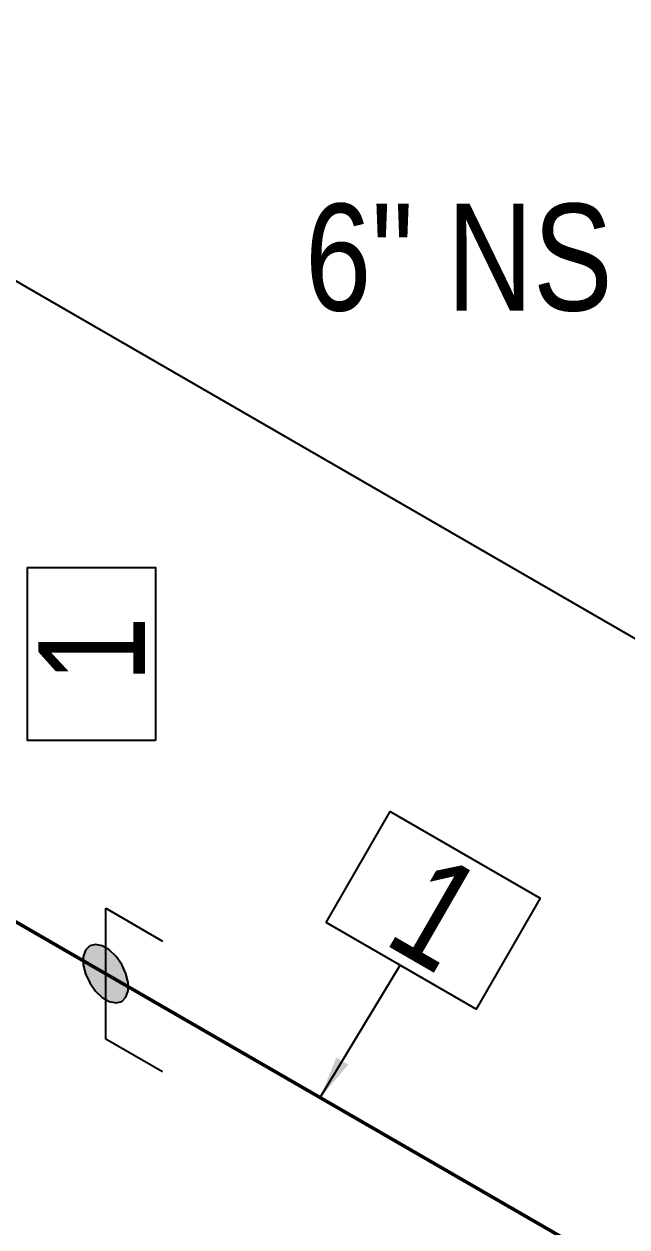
# Model space of a CAD drawing. Header units: millimetres. Extents: x 0 to 594, y 0 to 420.
# Drawn here: x 179.08 to 193.2, y 180.59 to 208.74 of the extents above; entities that cross this region are included whole.
import ezdxf
from ezdxf import colors
from ezdxf.entities.mleader import LeaderData, LeaderLine
from ezdxf.enums import TextEntityAlignment as Align
from ezdxf.math import Vec2, Vec3

# ---------------------------------------------------------------- set-up
doc = ezdxf.new("R2010")
doc.units = ezdxf.units.MM
doc.header["$LTSCALE"] = 0.25
for name, color, linetype in [('밸브', 4, 'Continuous'), ('용접', 1, 'Continuous'), ('주석', 7, 'Continuous'), ('치수', 1, 'Continuous')]:
    doc.layers.add(name, color=color, linetype=linetype)
doc.layers.add('파이프 작은 보어', color=30, linetype='Continuous', lineweight=50)
doc.styles.add('AdskIsoAnnotation', font='arial.ttf', dxfattribs={"width": 0.8, "height": 1})
doc.styles.add('AdskIsoMetric', font='arial.ttf', dxfattribs={"width": 0.8, "height": 2.5})
doc.styles.add('AdskIsoMetric-30', font='arial.ttf', dxfattribs={"width": 0.8, "height": 2.5})
doc.styles.get("Standard").update_dxf_attribs({"font": 'arial.ttf'})
doc.dimstyles.new('AdskIsoMetric', dxfattribs={"dimtxt": 2.5, "dimasz": 2.5, "dimexe": 1, "dimexo": 2, "dimgap": 0.8, "dimtad": 1, "dimdec": 0, "dimrnd": 1, "dimzin": 0, "dimdsep": 46, "dimtxsty": 'AdskIsoMetric', "dimcen": 0, "dimclrt": 7, "dimadec": 0, "dimazin": 0, "dimtfac": 1, "dimtdec": 0, "dimtmove": 1, "dimatfit": 3, "dimfxl": 0, "dimfrac": 2, "dimtolj": 1, "dimtzin": 0, "dimarcsym": 0})

# ---------------------------------------------------------------- blocks, each defined once
blk = doc.blocks.new('볼 밸브-1-IsoRight')
at = {"color": 0, "linetype": 'ByBlock', "lineweight": -2, "extrusion": (0.707107, 0.408248, -0.57735)}
for p, q in [((-0.1006, 0.1164), (-0.3536, 0.4082)), ((-0.3536, 0.4082), (-0.3536, 0)), ((0.1006, 0.0001), (0.3536, 0)), ((-0.3536, 0), (-0.1006, -0.0001)), ((0.3536, 0), (0.3536, -0.4082)), ((0.1125, -0.065), (0.1125, -0.065)), ((0.3536, -0.4082), (0.1007, -0.1162))]:
    blk.add_line(p, q, dxfattribs=at)
at = {"linetype": 'ByBlock', "extrusion": (-1.92296e-16, -1.11022e-16, -1)}
for start_param, end_param in [(-0.785398, 2.356194), (2.356194, 5.497787)]:
    blk.add_ellipse((0, 0), major_axis=(-0.0796, 0.1378), ratio=0.57735, start_param=start_param, end_param=end_param, dxfattribs=at)
blk = doc.blocks.new('*D94')
at = {"layer": 'Defpoints', "color": 0}
for p in [(175.69, 189.578), (216.524, 181.003), (216.524, 166.003)]:
    blk.add_point(p, dxfattribs=at)
at = {"layer": '치수', "color": 0, "lineweight": -2}
blk.add_line((177.855, 203.328), (214.358, 182.253), dxfattribs=at)
at = {"layer": '치수', "color": 0}
for points in [[(178.064, 203.689), (177.647, 202.967), (175.69, 204.578)], [(214.567, 182.614), (214.15, 181.892), (216.524, 181.003)]]:
    blk.add_solid(points, dxfattribs=at)
at = {"layer": '치수', "color": 7, "insert": (199.186, 193.629), "char_height": 2.5, "attachment_point": 5, "rotation": 330, "style": 'AdskIsoMetric-30'}
blk.add_mtext('\\A1;335', dxfattribs=at)
blk = doc.blocks.new('*D131')
at = {"layer": 'Defpoints', "color": 0}
for p in [(216.524, 313.699), (194.873, 301.199), (212.988, 155.828)]:
    blk.add_point(p, dxfattribs=at)
at = {"layer": '치수', "color": 0, "lineweight": -2}
for p, q in [((214.524, 312.545), (193.873, 300.622)), ((194.873, 147.87), (194.873, 298.699)), ((210.988, 154.674), (193.873, 144.792))]:
    blk.add_line(p, q, dxfattribs=at)
at = {"layer": '치수', "color": 0}
for points in [[(194.456, 298.699), (195.29, 298.699), (194.873, 301.199)], [(194.456, 147.87), (195.29, 147.87), (194.873, 145.37)]]:
    blk.add_solid(points, dxfattribs=at)
at = {"layer": '치수', "color": 7, "insert": (192.607, 221.976), "char_height": 2.5, "attachment_point": 5, "rotation": 90, "style": 'AdskIsoMetric-30'}
blk.add_mtext('\\A1;1962', dxfattribs=at)
blk = doc.blocks.new('티-2-Iso2DSkew0')
at = {"color": 0, "linetype": 'ByBlock', "lineweight": -2, "extrusion": (0.707107, 0.408248, -0.57735)}
for p, q in [((0, 0), (0, 6.124)), ((0, -6.124), (0, 0)), ((0, 0), (5.303, -3.062))]:
    blk.add_line(p, q, dxfattribs=at)
blk = doc.blocks.new('SocketWeld-2-IsoRight')
blk.add_hatch(color=256).paths.add_polyline_path([(0.0055, -0.0435), (0.0057, -0.0436), (0.006, -0.0436), (0.0062, -0.0436), (0.0064, -0.0437), (0.0066, -0.0437), (0.0068, -0.0438), (0.007, -0.0438), (0.0072, -0.0439), (0.0075, -0.0439), (0.0077, -0.0439), (0.0079, -0.044), (0.0081, -0.044), (0.0083, -0.0441), (0.0085, -0.0441), (0.0088, -0.0442), (0.009, -0.0442), (0.0092, -0.0443), (0.0094, -0.0443), (0.0096, -0.0443), (0.0098, -0.0444), (0.01, -0.0444), (0.0103, -0.0445), (0.0105, -0.0445), (0.0107, -0.0446), (0.0109, -0.0446), (0.0111, -0.0446), (0.0113, -0.0447), (0.0115, -0.0447), (0.0118, -0.0448), (0.012, -0.0448), (0.0122, -0.0449), (0.0124, -0.0449), (0.0126, -0.0449), (0.0128, -0.045), (0.013, -0.045), (0.0133, -0.0451), (0.0135, -0.0451), (0.0137, -0.0452), (0.0139, -0.0452), (0.0141, -0.0453), (0.0143, -0.0453), (0.0145, -0.0453), (0.0148, -0.0454), (0.015, -0.0454), (0.0152, -0.0455), (0.0154, -0.0455), (0.0156, -0.0456), (0.0158, -0.0456), (0.0161, -0.0456), (0.0161, -0.0456), (0.0162, -0.0456), (0.0164, -0.0455), (0.0166, -0.0455), (0.0168, -0.0455), (0.017, -0.0454), (0.0171, -0.0454), (0.0173, -0.0453), (0.0175, -0.0453), (0.0177, -0.0452), (0.0179, -0.0452), (0.0181, -0.0451), (0.0182, -0.0451), (0.0184, -0.045), (0.0186, -0.045), (0.0188, -0.0449), (0.019, -0.0449), (0.0192, -0.0448), (0.0193, -0.0448), (0.0195, -0.0447), (0.0197, -0.0447), (0.0199, -0.0446), (0.0201, -0.0446), (0.0203, -0.0445), (0.0204, -0.0445), (0.0206, -0.0444), (0.0208, -0.0444), (0.021, -0.0444), (0.0212, -0.0443), (0.0213, -0.0443), (0.0215, -0.0442), (0.0217, -0.0442), (0.0219, -0.0441), (0.0221, -0.0441), (0.0223, -0.044), (0.0224, -0.044), (0.0226, -0.0439), (0.0228, -0.0439), (0.023, -0.0438), (0.0232, -0.0438), (0.0234, -0.0437), (0.0235, -0.0437), (0.0237, -0.0436), (0.0239, -0.0436), (0.0241, -0.0435), (0.0243, -0.0435), (0.0245, -0.0434), (0.0246, -0.0434), (0.0248, -0.0433), (0.025, -0.0433), (0.025, -0.0433), (0.0251, -0.0432), (0.0253, -0.043), (0.0254, -0.0429), (0.0255, -0.0428), (0.0257, -0.0426), (0.0258, -0.0425), (0.0259, -0.0424), (0.0261, -0.0422), (0.0262, -0.0421), (0.0263, -0.042), (0.0265, -0.0418), (0.0266, -0.0417), (0.0267, -0.0416), (0.0269, -0.0414), (0.027, -0.0413), (0.0271, -0.0412), (0.0273, -0.041), (0.0274, -0.0409), (0.0275, -0.0408), (0.0277, -0.0406), (0.0278, -0.0405), (0.0279, -0.0403), (0.0281, -0.0402), (0.0282, -0.0401), (0.0283, -0.0399), (0.0284, -0.0398), (0.0286, -0.0397), (0.0287, -0.0395), (0.0288, -0.0394), (0.029, -0.0393), (0.0291, -0.0391), (0.0292, -0.039), (0.0294, -0.0389), (0.0295, -0.0387), (0.0296, -0.0386), (0.0298, -0.0385), (0.0299, -0.0383), (0.03, -0.0382), (0.0302, -0.0381), (0.0303, -0.0379), (0.0304, -0.0378), (0.0306, -0.0377), (0.0307, -0.0375), (0.0308, -0.0374), (0.031, -0.0373), (0.0311, -0.0371), (0.0312, -0.037), (0.0314, -0.0369), (0.0315, -0.0367), (0.0315, -0.0367), (0.0316, -0.0365), (0.0316, -0.0363), (0.0317, -0.0361), (0.0318, -0.0359), (0.0319, -0.0357), (0.0319, -0.0355), (0.032, -0.0353), (0.0321, -0.0351), (0.0321, -0.0349), (0.0322, -0.0346), (0.0323, -0.0344), (0.0323, -0.0342), (0.0324, -0.034), (0.0325, -0.0338), (0.0325, -0.0336), (0.0326, -0.0334), (0.0327, -0.0332), (0.0328, -0.033), (0.0328, -0.0328), (0.0329, -0.0326), (0.033, -0.0324), (0.033, -0.0322), (0.0331, -0.0319), (0.0332, -0.0317), (0.0332, -0.0315), (0.0333, -0.0313), (0.0334, -0.0311), (0.0335, -0.0309), (0.0335, -0.0307), (0.0336, -0.0305), (0.0337, -0.0303), (0.0337, -0.0301), (0.0338, -0.0299), (0.0339, -0.0297), (0.0339, -0.0295), (0.034, -0.0292), (0.0341, -0.029), (0.0342, -0.0288), (0.0342, -0.0286), (0.0343, -0.0284), (0.0344, -0.0282), (0.0344, -0.028), (0.0345, -0.0278), (0.0346, -0.0276), (0.0346, -0.0274), (0.0347, -0.0272), (0.0348, -0.027), (0.0349, -0.0268), (0.0349, -0.0265), (0.0349, -0.0265), (0.0349, -0.0263), (0.0349, -0.026), (0.0349, -0.0258), (0.0349, -0.0255), (0.0349, -0.0252), (0.0349, -0.025), (0.0349, -0.0247), (0.0349, -0.0245), (0.0349, -0.0242), (0.0349, -0.0239), (0.0349, -0.0237), (0.0349, -0.0234), (0.0349, -0.0232), (0.0349, -0.0229), (0.0349, -0.0226), (0.0349, -0.0224), (0.0349, -0.0221), (0.0349, -0.0219), (0.0349, -0.0216), (0.0349, -0.0213), (0.0349, -0.0211), (0.0349, -0.0208), (0.0349, -0.0206), (0.0349, -0.0203), (0.0349, -0.02), (0.0349, -0.0198), (0.0349, -0.0195), (0.0349, -0.0192), (0.0349, -0.019), (0.0349, -0.0187), (0.0349, -0.0185), (0.0349, -0.0182), (0.0349, -0.0179), (0.0349, -0.0177), (0.0349, -0.0174), (0.0349, -0.0172), (0.0349, -0.0169), (0.0349, -0.0166), (0.0349, -0.0164), (0.0349, -0.0161), (0.0349, -0.0159), (0.0349, -0.0156), (0.0349, -0.0153), (0.0349, -0.0151), (0.0349, -0.0148), (0.0349, -0.0146), (0.0349, -0.0143), (0.0349, -0.014), (0.0349, -0.0138), (0.0349, -0.0138), (0.0349, -0.0135), (0.0348, -0.0132), (0.0347, -0.0129), (0.0346, -0.0126), (0.0346, -0.0123), (0.0345, -0.012), (0.0344, -0.0118), (0.0344, -0.0115), (0.0343, -0.0112), (0.0342, -0.0109), (0.0342, -0.0106), (0.0341, -0.0103), (0.034, -0.01), (0.0339, -0.0097), (0.0339, -0.0095), (0.0338, -0.0092), (0.0337, -0.0089), (0.0337, -0.0086), (0.0336, -0.0083), (0.0335, -0.008), (0.0335, -0.0077), (0.0334, -0.0074), (0.0333, -0.0071), (0.0332, -0.0069), (0.0332, -0.0066), (0.0331, -0.0063), (0.033, -0.006), (0.033, -0.0057), (0.0329, -0.0054), (0.0328, -0.0051), (0.0328, -0.0048), (0.0327, -0.0046), (0.0326, -0.0043), (0.0325, -0.004), (0.0325, -0.0037), (0.0324, -0.0034), (0.0323, -0.0031), (0.0323, -0.0028), (0.0322, -0.0025), (0.0321, -0.0022), (0.0321, -0.002), (0.032, -0.0017), (0.0319, -0.0014), (0.0319, -0.0011), (0.0318, -0.0008), (0.0317, -0.0005), (0.0316, -0.0002), (0.0316, 0.0001), (0.0315, 0.0003), (0.0315, 0.0003), (0.0314, 0.0006), (0.0312, 0.0009), (0.0311, 0.0012), (0.031, 0.0015), (0.0308, 0.0018), (0.0307, 0.0021), (0.0306, 0.0024), (0.0304, 0.0026), (0.0303, 0.0029), (0.0302, 0.0032), (0.03, 0.0035), (0.0299, 0.0038), (0.0298, 0.0041), (0.0296, 0.0044), (0.0295, 0.0047), (0.0294, 0.0049), (0.0292, 0.0052), (0.0291, 0.0055), (0.029, 0.0058), (0.0288, 0.0061), (0.0287, 0.0064), (0.0286, 0.0067), (0.0284, 0.007), (0.0283, 0.0072), (0.0282, 0.0075), (0.0281, 0.0078), (0.0279, 0.0081), (0.0278, 0.0084), (0.0277, 0.0087), (0.0275, 0.009), (0.0274, 0.0093), (0.0273, 0.0095), (0.0271, 0.0098), (0.027, 0.0101), (0.0269, 0.0104), (0.0267, 0.0107), (0.0266, 0.011), (0.0265, 0.0113), (0.0263, 0.0116), (0.0262, 0.0118), (0.0261, 0.0121), (0.0259, 0.0124), (0.0258, 0.0127), (0.0257, 0.013), (0.0255, 0.0133), (0.0254, 0.0136), (0.0253, 0.0139), (0.0251, 0.0141), (0.025, 0.0144), (0.025, 0.0144), (0.0248, 0.0147), (0.0246, 0.015), (0.0245, 0.0152), (0.0243, 0.0155), (0.0241, 0.0157), (0.0239, 0.016), (0.0237, 0.0162), (0.0235, 0.0165), (0.0234, 0.0168), (0.0232, 0.017), (0.023, 0.0173), (0.0228, 0.0175), (0.0226, 0.0178), (0.0224, 0.0181), (0.0223, 0.0183), (0.0221, 0.0186), (0.0219, 0.0188), (0.0217, 0.0191), (0.0215, 0.0193), (0.0213, 0.0196), (0.0212, 0.0199), (0.021, 0.0201), (0.0208, 0.0204), (0.0206, 0.0206), (0.0204, 0.0209), (0.0203, 0.0212), (0.0201, 0.0214), (0.0199, 0.0217), (0.0197, 0.0219), (0.0195, 0.0222), (0.0193, 0.0225), (0.0192, 0.0227), (0.019, 0.023), (0.0188, 0.0232), (0.0186, 0.0235), (0.0184, 0.0237), (0.0182, 0.024), (0.0181, 0.0243), (0.0179, 0.0245), (0.0177, 0.0248), (0.0175, 0.025), (0.0173, 0.0253), (0.0171, 0.0256), (0.017, 0.0258), (0.0168, 0.0261), (0.0166, 0.0263), (0.0164, 0.0266), (0.0162, 0.0268), (0.0161, 0.0271), (0.0161, 0.0271), (0.0158, 0.0273), (0.0156, 0.0275), (0.0154, 0.0277), (0.0152, 0.0279), (0.015, 0.0281), (0.0148, 0.0283), (0.0145, 0.0285), (0.0143, 0.0287), (0.0141, 0.0289), (0.0139, 0.0292), (0.0137, 0.0294), (0.0135, 0.0296), (0.0133, 0.0298), (0.013, 0.03), (0.0128, 0.0302), (0.0126, 0.0304), (0.0124, 0.0306), (0.0122, 0.0308), (0.012, 0.031), (0.0118, 0.0312), (0.0115, 0.0314), (0.0113, 0.0316), (0.0111, 0.0318), (0.0109, 0.032), (0.0107, 0.0322), (0.0105, 0.0324), (0.0103, 0.0326), (0.01, 0.0328), (0.0098, 0.033), (0.0096, 0.0332), (0.0094, 0.0334), (0.0092, 0.0337), (0.009, 0.0339), (0.0088, 0.0341), (0.0085, 0.0343), (0.0083, 0.0345), (0.0081, 0.0347), (0.0079, 0.0349), (0.0077, 0.0351), (0.0075, 0.0353), (0.0072, 0.0355), (0.007, 0.0357), (0.0068, 0.0359), (0.0066, 0.0361), (0.0064, 0.0363), (0.0062, 0.0365), (0.006, 0.0367), (0.0057, 0.0369), (0.0055, 0.0371), (0.0055, 0.0371), (0.0053, 0.0373), (0.0051, 0.0374), (0.0049, 0.0375), (0.0046, 0.0377), (0.0044, 0.0378), (0.0042, 0.0379), (0.004, 0.038), (0.0037, 0.0382), (0.0035, 0.0383), (0.0033, 0.0384), (0.003, 0.0386), (0.0028, 0.0387), (0.0026, 0.0388), (0.0024, 0.039), (0.0021, 0.0391), (0.0019, 0.0392), (0.0017, 0.0393), (0.0015, 0.0395), (0.0012, 0.0396), (0.001, 0.0397), (0.0008, 0.0399), (0.0006, 0.04), (0.0003, 0.0401), (0.0001, 0.0403), (-0.0001, 0.0404), (-0.0003, 0.0405), (-0.0006, 0.0406), (-0.0008, 0.0408), (-0.001, 0.0409), (-0.0012, 0.041), (-0.0015, 0.0412), (-0.0017, 0.0413), (-0.0019, 0.0414), (-0.0021, 0.0416), (-0.0024, 0.0417), (-0.0026, 0.0418), (-0.0028, 0.042), (-0.003, 0.0421), (-0.0033, 0.0422), (-0.0035, 0.0423), (-0.0037, 0.0425), (-0.004, 0.0426), (-0.0042, 0.0427), (-0.0044, 0.0429), (-0.0046, 0.043), (-0.0049, 0.0431), (-0.0051, 0.0433), (-0.0053, 0.0434), (-0.0055, 0.0435), (-0.0055, 0.0435), (-0.0057, 0.0436), (-0.006, 0.0436), (-0.0062, 0.0436), (-0.0064, 0.0437), (-0.0066, 0.0437), (-0.0068, 0.0438), (-0.007, 0.0438), (-0.0072, 0.0439), (-0.0075, 0.0439), (-0.0077, 0.0439), (-0.0079, 0.044), (-0.0081, 0.044), (-0.0083, 0.0441), (-0.0085, 0.0441), (-0.0088, 0.0442), (-0.009, 0.0442), (-0.0092, 0.0443), (-0.0094, 0.0443), (-0.0096, 0.0443), (-0.0098, 0.0444), (-0.01, 0.0444), (-0.0103, 0.0445), (-0.0105, 0.0445), (-0.0107, 0.0446), (-0.0109, 0.0446), (-0.0111, 0.0446), (-0.0113, 0.0447), (-0.0115, 0.0447), (-0.0118, 0.0448), (-0.012, 0.0448), (-0.0122, 0.0449), (-0.0124, 0.0449), (-0.0126, 0.0449), (-0.0128, 0.045), (-0.013, 0.045), (-0.0133, 0.0451), (-0.0135, 0.0451), (-0.0137, 0.0452), (-0.0139, 0.0452), (-0.0141, 0.0453), (-0.0143, 0.0453), (-0.0145, 0.0453), (-0.0148, 0.0454), (-0.015, 0.0454), (-0.0152, 0.0455), (-0.0154, 0.0455), (-0.0156, 0.0456), (-0.0158, 0.0456), (-0.0161, 0.0456), (-0.0161, 0.0456), (-0.0162, 0.0456), (-0.0164, 0.0455), (-0.0166, 0.0455), (-0.0168, 0.0455), (-0.017, 0.0454), (-0.0171, 0.0454), (-0.0173, 0.0453), (-0.0175, 0.0453), (-0.0177, 0.0452), (-0.0179, 0.0452), (-0.0181, 0.0451), (-0.0182, 0.0451), (-0.0184, 0.045), (-0.0186, 0.045), (-0.0188, 0.0449), (-0.019, 0.0449), (-0.0192, 0.0448), (-0.0193, 0.0448), (-0.0195, 0.0447), (-0.0197, 0.0447), (-0.0199, 0.0446), (-0.0201, 0.0446), (-0.0203, 0.0445), (-0.0204, 0.0445), (-0.0206, 0.0444), (-0.0208, 0.0444), (-0.021, 0.0444), (-0.0212, 0.0443), (-0.0213, 0.0443), (-0.0215, 0.0442), (-0.0217, 0.0442), (-0.0219, 0.0441), (-0.0221, 0.0441), (-0.0223, 0.044), (-0.0224, 0.044), (-0.0226, 0.0439), (-0.0228, 0.0439), (-0.023, 0.0438), (-0.0232, 0.0438), (-0.0234, 0.0437), (-0.0235, 0.0437), (-0.0237, 0.0436), (-0.0239, 0.0436), (-0.0241, 0.0435), (-0.0243, 0.0435), (-0.0245, 0.0434), (-0.0246, 0.0434), (-0.0248, 0.0433), (-0.025, 0.0433), (-0.025, 0.0433), (-0.0251, 0.0432), (-0.0253, 0.043), (-0.0254, 0.0429), (-0.0255, 0.0428), (-0.0257, 0.0426), (-0.0258, 0.0425), (-0.0259, 0.0424), (-0.0261, 0.0422), (-0.0262, 0.0421), (-0.0263, 0.042), (-0.0265, 0.0418), (-0.0266, 0.0417), (-0.0267, 0.0416), (-0.0269, 0.0414), (-0.027, 0.0413), (-0.0271, 0.0412), (-0.0273, 0.041), (-0.0274, 0.0409), (-0.0275, 0.0408), (-0.0277, 0.0406), (-0.0278, 0.0405), (-0.0279, 0.0403), (-0.0281, 0.0402), (-0.0282, 0.0401), (-0.0283, 0.0399), (-0.0284, 0.0398), (-0.0286, 0.0397), (-0.0287, 0.0395), (-0.0288, 0.0394), (-0.029, 0.0393), (-0.0291, 0.0391), (-0.0292, 0.039), (-0.0294, 0.0389), (-0.0295, 0.0387), (-0.0296, 0.0386), (-0.0298, 0.0385), (-0.0299, 0.0383), (-0.03, 0.0382), (-0.0302, 0.0381), (-0.0303, 0.0379), (-0.0304, 0.0378), (-0.0306, 0.0377), (-0.0307, 0.0375), (-0.0308, 0.0374), (-0.031, 0.0373), (-0.0311, 0.0371), (-0.0312, 0.037), (-0.0314, 0.0369), (-0.0315, 0.0367), (-0.0315, 0.0367), (-0.0316, 0.0365), (-0.0316, 0.0363), (-0.0317, 0.0361), (-0.0318, 0.0359), (-0.0319, 0.0357), (-0.0319, 0.0355), (-0.032, 0.0353), (-0.0321, 0.0351), (-0.0321, 0.0349), (-0.0322, 0.0346), (-0.0323, 0.0344), (-0.0323, 0.0342), (-0.0324, 0.034), (-0.0325, 0.0338), (-0.0325, 0.0336), (-0.0326, 0.0334), (-0.0327, 0.0332), (-0.0328, 0.033), (-0.0328, 0.0328), (-0.0329, 0.0326), (-0.033, 0.0324), (-0.033, 0.0322), (-0.0331, 0.0319), (-0.0332, 0.0317), (-0.0332, 0.0315), (-0.0333, 0.0313), (-0.0334, 0.0311), (-0.0335, 0.0309), (-0.0335, 0.0307), (-0.0336, 0.0305), (-0.0337, 0.0303), (-0.0337, 0.0301), (-0.0338, 0.0299), (-0.0339, 0.0297), (-0.0339, 0.0295), (-0.034, 0.0292), (-0.0341, 0.029), (-0.0342, 0.0288), (-0.0342, 0.0286), (-0.0343, 0.0284), (-0.0344, 0.0282), (-0.0344, 0.028), (-0.0345, 0.0278), (-0.0346, 0.0276), (-0.0346, 0.0274), (-0.0347, 0.0272), (-0.0348, 0.027), (-0.0349, 0.0268), (-0.0349, 0.0265), (-0.0349, 0.0265), (-0.0349, 0.0263), (-0.0349, 0.026), (-0.0349, 0.0258), (-0.0349, 0.0255), (-0.0349, 0.0252), (-0.0349, 0.025), (-0.0349, 0.0247), (-0.0349, 0.0245), (-0.0349, 0.0242), (-0.0349, 0.0239), (-0.0349, 0.0237), (-0.0349, 0.0234), (-0.0349, 0.0232), (-0.0349, 0.0229), (-0.0349, 0.0226), (-0.0349, 0.0224), (-0.0349, 0.0221), (-0.0349, 0.0219), (-0.0349, 0.0216), (-0.0349, 0.0213), (-0.0349, 0.0211), (-0.0349, 0.0208), (-0.0349, 0.0206), (-0.0349, 0.0203), (-0.0349, 0.02), (-0.0349, 0.0198), (-0.0349, 0.0195), (-0.0349, 0.0192), (-0.0349, 0.019), (-0.0349, 0.0187), (-0.0349, 0.0185), (-0.0349, 0.0182), (-0.0349, 0.0179), (-0.0349, 0.0177), (-0.0349, 0.0174), (-0.0349, 0.0172), (-0.0349, 0.0169), (-0.0349, 0.0166), (-0.0349, 0.0164), (-0.0349, 0.0161), (-0.0349, 0.0159), (-0.0349, 0.0156), (-0.0349, 0.0153), (-0.0349, 0.0151), (-0.0349, 0.0148), (-0.0349, 0.0146), (-0.0349, 0.0143), (-0.0349, 0.014), (-0.0349, 0.0138), (-0.0349, 0.0138), (-0.0349, 0.0135), (-0.0348, 0.0132), (-0.0347, 0.0129), (-0.0346, 0.0126), (-0.0346, 0.0123), (-0.0345, 0.012), (-0.0344, 0.0118), (-0.0344, 0.0115), (-0.0343, 0.0112), (-0.0342, 0.0109), (-0.0342, 0.0106), (-0.0341, 0.0103), (-0.034, 0.01), (-0.0339, 0.0097), (-0.0339, 0.0095), (-0.0338, 0.0092), (-0.0337, 0.0089), (-0.0337, 0.0086), (-0.0336, 0.0083), (-0.0335, 0.008), (-0.0335, 0.0077), (-0.0334, 0.0074), (-0.0333, 0.0071), (-0.0332, 0.0069), (-0.0332, 0.0066), (-0.0331, 0.0063), (-0.033, 0.006), (-0.033, 0.0057), (-0.0329, 0.0054), (-0.0328, 0.0051), (-0.0328, 0.0048), (-0.0327, 0.0046), (-0.0326, 0.0043), (-0.0325, 0.004), (-0.0325, 0.0037), (-0.0324, 0.0034), (-0.0323, 0.0031), (-0.0323, 0.0028), (-0.0322, 0.0025), (-0.0321, 0.0022), (-0.0321, 0.002), (-0.032, 0.0017), (-0.0319, 0.0014), (-0.0319, 0.0011), (-0.0318, 0.0008), (-0.0317, 0.0005), (-0.0316, 0.0002), (-0.0316, -0.0001), (-0.0315, -0.0003), (-0.0315, -0.0003), (-0.0314, -0.0006), (-0.0312, -0.0009), (-0.0311, -0.0012), (-0.031, -0.0015), (-0.0308, -0.0018), (-0.0307, -0.0021), (-0.0306, -0.0024), (-0.0304, -0.0026), (-0.0303, -0.0029), (-0.0302, -0.0032), (-0.03, -0.0035), (-0.0299, -0.0038), (-0.0298, -0.0041), (-0.0296, -0.0044), (-0.0295, -0.0047), (-0.0294, -0.0049), (-0.0292, -0.0052), (-0.0291, -0.0055), (-0.029, -0.0058), (-0.0288, -0.0061), (-0.0287, -0.0064), (-0.0286, -0.0067), (-0.0284, -0.007), (-0.0283, -0.0072), (-0.0282, -0.0075), (-0.0281, -0.0078), (-0.0279, -0.0081), (-0.0278, -0.0084), (-0.0277, -0.0087), (-0.0275, -0.009), (-0.0274, -0.0093), (-0.0273, -0.0095), (-0.0271, -0.0098), (-0.027, -0.0101), (-0.0269, -0.0104), (-0.0267, -0.0107), (-0.0266, -0.011), (-0.0265, -0.0113), (-0.0263, -0.0116), (-0.0262, -0.0118), (-0.0261, -0.0121), (-0.0259, -0.0124), (-0.0258, -0.0127), (-0.0257, -0.013), (-0.0255, -0.0133), (-0.0254, -0.0136), (-0.0253, -0.0139), (-0.0251, -0.0141), (-0.025, -0.0144), (-0.025, -0.0144), (-0.0248, -0.0147), (-0.0246, -0.015), (-0.0245, -0.0152), (-0.0243, -0.0155), (-0.0241, -0.0157), (-0.0239, -0.016), (-0.0237, -0.0162), (-0.0235, -0.0165), (-0.0234, -0.0168), (-0.0232, -0.017), (-0.023, -0.0173), (-0.0228, -0.0175), (-0.0226, -0.0178), (-0.0224, -0.0181), (-0.0223, -0.0183), (-0.0221, -0.0186), (-0.0219, -0.0188), (-0.0217, -0.0191), (-0.0215, -0.0193), (-0.0213, -0.0196), (-0.0212, -0.0199), (-0.021, -0.0201), (-0.0208, -0.0204), (-0.0206, -0.0206), (-0.0204, -0.0209), (-0.0203, -0.0212), (-0.0201, -0.0214), (-0.0199, -0.0217), (-0.0197, -0.0219), (-0.0195, -0.0222), (-0.0193, -0.0225), (-0.0192, -0.0227), (-0.019, -0.023), (-0.0188, -0.0232), (-0.0186, -0.0235), (-0.0184, -0.0237), (-0.0182, -0.024), (-0.0181, -0.0243), (-0.0179, -0.0245), (-0.0177, -0.0248), (-0.0175, -0.025), (-0.0173, -0.0253), (-0.0171, -0.0256), (-0.017, -0.0258), (-0.0168, -0.0261), (-0.0166, -0.0263), (-0.0164, -0.0266), (-0.0162, -0.0268), (-0.0161, -0.0271), (-0.0161, -0.0271), (-0.0158, -0.0273), (-0.0156, -0.0275), (-0.0154, -0.0277), (-0.0152, -0.0279), (-0.015, -0.0281), (-0.0148, -0.0283), (-0.0145, -0.0285), (-0.0143, -0.0287), (-0.0141, -0.0289), (-0.0139, -0.0292), (-0.0137, -0.0294), (-0.0135, -0.0296), (-0.0133, -0.0298), (-0.013, -0.03), (-0.0128, -0.0302), (-0.0126, -0.0304), (-0.0124, -0.0306), (-0.0122, -0.0308), (-0.012, -0.031), (-0.0118, -0.0312), (-0.0115, -0.0314), (-0.0113, -0.0316), (-0.0111, -0.0318), (-0.0109, -0.032), (-0.0107, -0.0322), (-0.0105, -0.0324), (-0.0103, -0.0326), (-0.01, -0.0328), (-0.0098, -0.033), (-0.0096, -0.0332), (-0.0094, -0.0334), (-0.0092, -0.0337), (-0.009, -0.0339), (-0.0088, -0.0341), (-0.0085, -0.0343), (-0.0083, -0.0345), (-0.0081, -0.0347), (-0.0079, -0.0349), (-0.0077, -0.0351), (-0.0075, -0.0353), (-0.0072, -0.0355), (-0.007, -0.0357), (-0.0068, -0.0359), (-0.0066, -0.0361), (-0.0064, -0.0363), (-0.0062, -0.0365), (-0.006, -0.0367), (-0.0057, -0.0369), (-0.0055, -0.0371), (-0.0055, -0.0371), (-0.0053, -0.0373), (-0.0051, -0.0374), (-0.0049, -0.0375), (-0.0046, -0.0377), (-0.0044, -0.0378), (-0.0042, -0.0379), (-0.004, -0.038), (-0.0037, -0.0382), (-0.0035, -0.0383), (-0.0033, -0.0384), (-0.003, -0.0386), (-0.0028, -0.0387), (-0.0026, -0.0388), (-0.0024, -0.039), (-0.0021, -0.0391), (-0.0019, -0.0392), (-0.0017, -0.0393), (-0.0015, -0.0395), (-0.0012, -0.0396), (-0.001, -0.0397), (-0.0008, -0.0399), (-0.0006, -0.04), (-0.0003, -0.0401), (-0.0001, -0.0403), (0.0001, -0.0404), (0.0003, -0.0405), (0.0006, -0.0406), (0.0008, -0.0408), (0.001, -0.0409), (0.0012, -0.041), (0.0015, -0.0412), (0.0017, -0.0413), (0.0019, -0.0414), (0.0021, -0.0416), (0.0024, -0.0417), (0.0026, -0.0418), (0.0028, -0.042), (0.003, -0.0421), (0.0033, -0.0422), (0.0035, -0.0423), (0.0037, -0.0425), (0.004, -0.0426), (0.0042, -0.0427), (0.0044, -0.0429), (0.0046, -0.043), (0.0049, -0.0431), (0.0051, -0.0433), (0.0053, -0.0434)], flags=0)
at = {"color": 0, "linetype": 'ByBlock', "lineweight": -2, "extrusion": (-0.707107, -0.408248, 0.57735)}
for p, q in [((-0.0884, 0.1531), (0, 0.1021)), ((0, 0.1021), (0, -0.1021)), ((-0.025, 0.0433), (-0.0315, 0.0367)), ((-0.0161, 0.0456), (-0.025, 0.0433)), ((-0.0055, 0.0435), (-0.0161, 0.0456)), ((0.0055, 0.0371), (-0.0055, 0.0435)), ((-0.0315, 0.0367), (-0.0349, 0.0265)), ((-0.0349, 0.0265), (-0.0349, 0.0138)), ((0.0161, 0.0271), (0.0055, 0.0371)), ((0.025, 0.0144), (0.0161, 0.0271)), ((-0.0349, 0.0138), (-0.0315, -0.0003)), ((0.0315, 0.0003), (0.025, 0.0144)), ((0.0349, -0.0138), (0.0315, 0.0003)), ((-0.0315, -0.0003), (-0.025, -0.0144)), ((-0.025, -0.0144), (-0.0161, -0.0271)), ((0.0349, -0.0265), (0.0349, -0.0138)), ((-0.0161, -0.0271), (-0.0055, -0.0371)), ((-0.0055, -0.0371), (0.0055, -0.0435)), ((0.025, -0.0433), (0.0315, -0.0367)), ((0.0315, -0.0367), (0.0349, -0.0265)), ((0, -0.1021), (-0.0884, -0.051)), ((0.0055, -0.0435), (0.0161, -0.0456)), ((0.0161, -0.0456), (0.025, -0.0433))]:
    blk.add_line(p, q, dxfattribs=at)
blk = doc.blocks.new('AnnoRect')
at = {"color": 0, "linetype": 'ByBlock', "lineweight": -2}
blk.add_wipeout([(-0.81, -0.6), (-0.81, 0.6), (0.81, 0.6), (0.81, -0.6)], dxfattribs=at)
blk.add_lwpolyline([(-0.81, -0.6), (-0.81, 0.6), (0.81, 0.6), (0.81, -0.6)], close=True, dxfattribs=at)
at = {"color": 0, "linetype": 'ByBlock', "lineweight": -2, "style": 'AdskIsoAnnotation', "width": 0.8}
blk.add_attdef('XX', text='', height=1, dxfattribs=at).set_placement((0, 0), align=Align.MIDDLE_CENTER)

msp = doc.modelspace()

# ---------------------------------------------------------------- linework, layer by layer
at = {"layer": '파이프 작은 보어'}
msp.add_lwpolyline([(210.3998, 169.5385), (180.9934, 186.5163)], dxfattribs=at)

# ---------------------------------------------------------------- block references
at = {"layer": '밸브', "xscale": 15, "yscale": 15, "zscale": 15, "rotation": 299.9999999999999}
msp.add_blockref('볼 밸브-1-IsoRight', (175.6901, 212.3578), dxfattribs=at)
at = {"layer": '용접', "xscale": 15, "yscale": 15, "zscale": 15, "rotation": 180.0000000000015}
msp.add_blockref('SocketWeld-2-IsoRight', (180.9934, 186.5163), dxfattribs=at)
at = {"layer": '파이프 작은 보어'}
msp.add_blockref('티-2-Iso2DSkew0', (175.6901, 189.5782), dxfattribs=at)

# ---------------------------------------------------------------- texts
at = {"layer": '주석', "insert": (185.6593, 202), "char_height": 2.5, "attachment_point": 7, "style": 'AdskIsoAnnotation'}
msp.add_mtext('{\\Q0;6" NS}', dxfattribs=at)

# ---------------------------------------------------------------- dimensions: what is measured, and where the dimension line sits
at = {"layer": '치수'}
for base, p1, p2, angle, text, override, picture, middle in [((194.8729, 301.1993), (212.988, 155.8284), (216.5235, 313.6993), 90, '1962', {"dimtad": 0, "dimlfac": 12.427605, "dimtxsty": 'AdskIsoMetric-30', "dimse1": 0, "dimse2": 0, "dimsd1": 0, "dimsd2": 0, "dimtmove": 1}, '*D131', (192.6066, 221.9761)), ((216.5235, 181.003), (175.6901, 189.5782), (216.5235, 166.003), 330, '335', {"dimtad": 0, "dimlfac": 7.099794, "dimtxsty": 'AdskIsoMetric-30', "dimse1": 1, "dimse2": 1, "dimsd1": 0, "dimsd2": 0, "dimtmove": 1}, '*D94', (199.1864, 193.6295))]:
    dim = msp.add_linear_dim(base=base, p1=p1, p2=p2, angle=angle, text=text, dimstyle='AdskIsoMetric', override=override, dxfattribs=at)
    dim.commit()
    dim.dimension.update_dxf_attribs({"geometry": picture, "text_midpoint": middle, "dimtype": 160})

# ---------------------------------------------------------------- leaders
at = {"layer": '주석'}
ml = msp.add_multileader_mtext('Standard', dxfattribs=at)
ml.set_content('')
ml.set_leader_properties()
ml.build(insert=Vec2(0, 0))
ml.multileader.update_dxf_attribs({"dogleg_length": 0, "arrow_head_size": 0})
ctx = ml.context
ctx.base_point, ctx.arrow_head_size, ctx.plane_origin = Vec3(187.8845, 186.7153), 0, Vec3(44.6593, 0)
notes = []
notes.append((ctx, [(0, (1, 1, 0), (187.8845, 186.7153), (-1, 0), 0, [(0, [(186.0155, 183.6168)], 0, [])])]))
ctx.mtext, ml.multileader.dxf.content_type = None, 0
for ctx, leaders in notes:
    for number, flags, end, landing, length, lines in leaders:
        leader = LeaderData()
        leader.index, (leader.has_last_leader_line, leader.has_dogleg_vector, leader.attachment_direction) = number, flags
        leader.last_leader_point, leader.dogleg_vector, leader.dogleg_length = Vec3(end), Vec3(landing), length
        for number, points, colour, breaks in lines:
            line = LeaderLine()
            line.index, line.vertices, line.color, line.breaks = number, Vec3.list(points), colors.encode_raw_color(colour), breaks
            leader.lines.append(line)
        ctx.leaders.append(leader)

# ---------------------------------------------------------------- next in the draw order: block references
ref = msp.add_blockref('AnnoRect', (180.6593, 194), dxfattribs=dict(at, xscale=2.500000000000001, yscale=2.500000000000001, zscale=2.500000000000001, rotation=90.00000000000105))
ref.add_attrib('XX_001', '1', (181.9145, 193.3274), dxfattribs={"layer": '0', "color": 0, "linetype": 'ByBlock', "lineweight": -2, "height": 2.5, "rotation": 90, "style": 'AdskIsoAnnotation', "width": 0.8})
ref = msp.add_blockref('AnnoRect', (188.6593, 188), dxfattribs=dict(at, xscale=2.5, yscale=2.5, zscale=2.5, rotation=330.0000000000281))
ref.add_attrib('XX_001', '1', (187.4493, 187.2493), dxfattribs={"layer": '0', "color": 0, "linetype": 'ByBlock', "lineweight": -2, "height": 2.5, "rotation": 330, "style": 'AdskIsoAnnotation', "width": 0.8})

doc.saveas('drawing.dxf')
